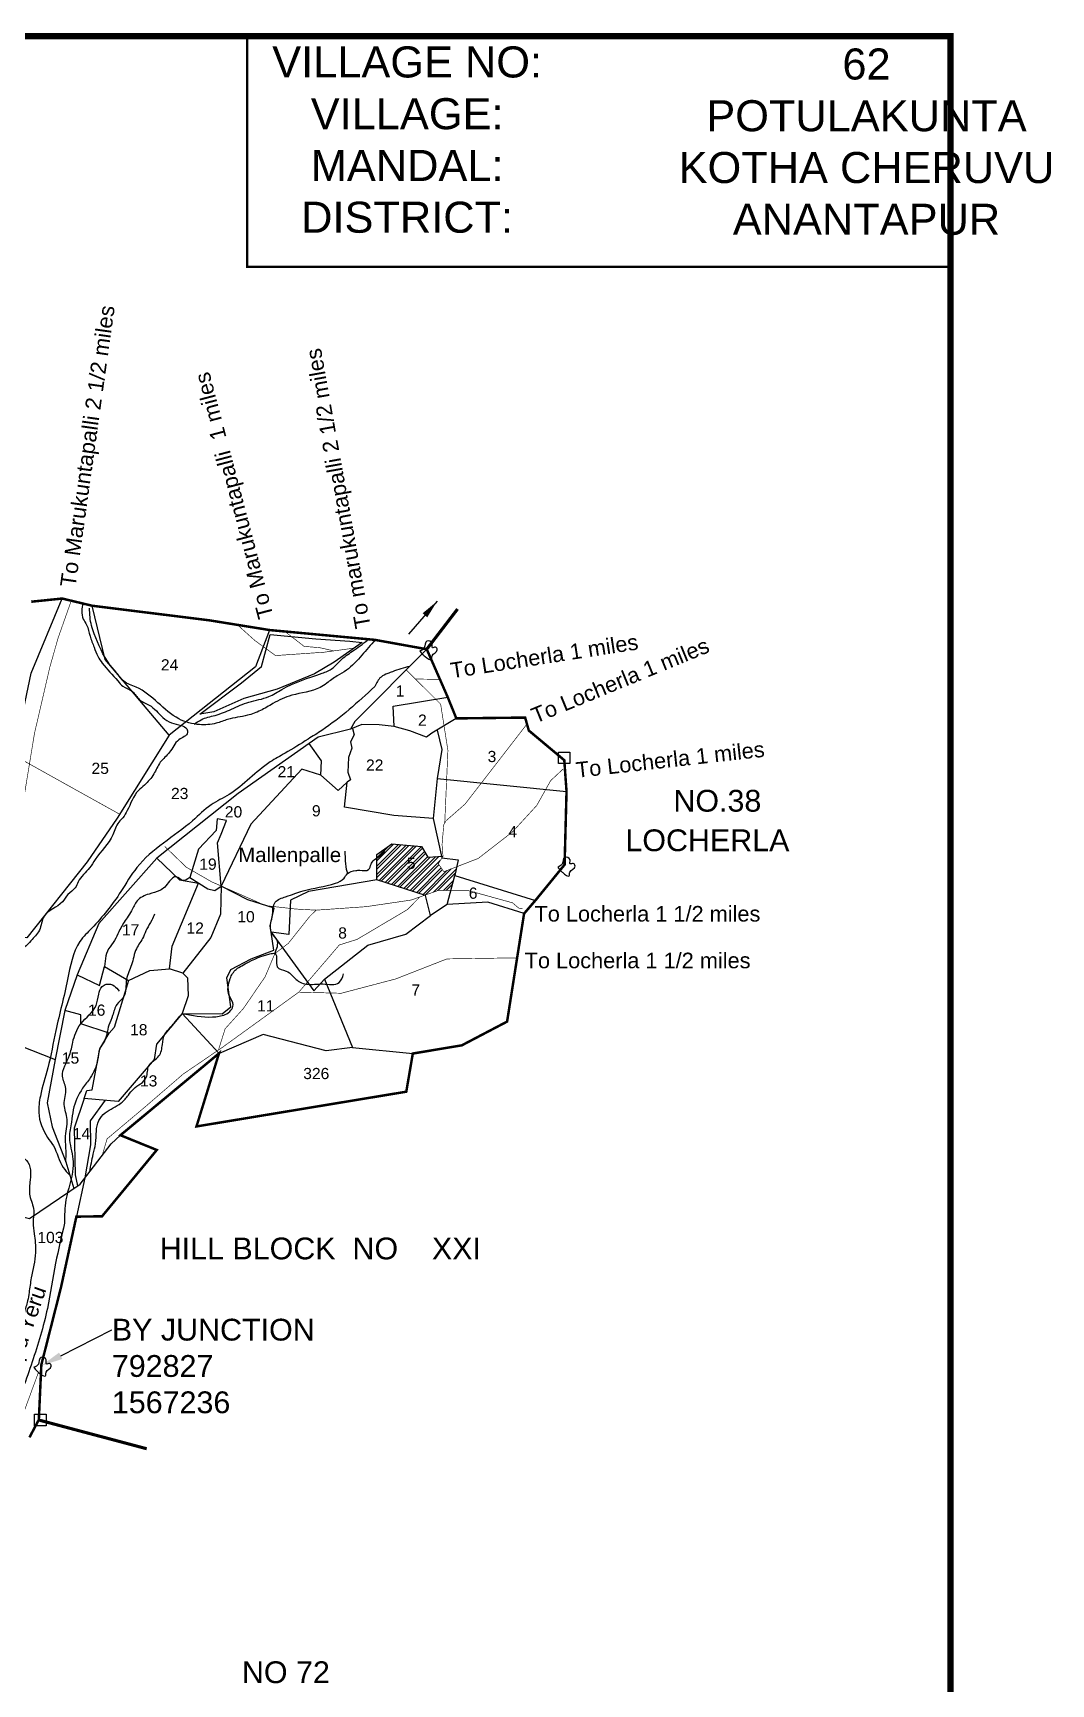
# Model space of a CAD drawing. Header units: feet. Extents: x 788859 to 794437, y 1564731 to 1569692.
# Drawn here: x 792801 to 794437, y 1566733 to 1569385 of the extents above; entities that cross this region are included whole.
import ezdxf
from ezdxf import colors
from ezdxf.entities.mleader import LeaderData, LeaderLine
from ezdxf.enums import TextEntityAlignment as Align
from ezdxf.math import Vec2, Vec3

# ---------------------------------------------------------------- set-up
doc = ezdxf.new("R2010")
doc.units = ezdxf.units.FT
doc.header["$LTSCALE"] = 15
doc.header["$MEASUREMENT"] = 0
doc.linetypes.add('HIDDEN2', pattern=[0.1875, 0.125, -0.0625])
for name, color, linetype in [('CRDS STONES', 7, 'Continuous'), ('HILL', 17, 'Continuous'), ('PLOT', 7, 'Continuous'), ('PLOT NO', 7, 'Continuous'), ('ROADS', 6, 'Continuous'), ('TANKS-STREAM', 4, 'Continuous'), ('text', 1, 'Continuous'), ('text2', 7, 'Continuous'), ('VILLAGE STONES', 240, 'Continuous')]:
    doc.layers.add(name, color=color, linetype=linetype)
doc.styles.get("Standard").update_dxf_attribs({"font": 'arial.ttf'})
doc.dimstyles.get("Standard").update_dxf_attribs({"dimtxt": 0.18, "dimasz": 30, "dimexe": 0.18, "dimexo": 0.0625, "dimgap": 0.09, "dimtad": 0, "dimtih": 1, "dimtoh": 1, "dimdec": 4, "dimzin": 0, "dimdsep": 46, "dimtxsty": 'Standard', "dimcen": 0.09, "dimadec": 0, "dimazin": 0, "dimtfac": 1, "dimtdec": 4, "dimtofl": 0, "dimtmove": 0, "dimatfit": 3, "dimfxl": 1, "dimtolj": 1, "dimtzin": 0, "dimarcsym": 0})

msp = doc.modelspace()

# ---------------------------------------------------------------- hatches: boundary and pattern name
at = {"layer": 'text2'}
h = msp.add_hatch(dxfattribs=at)
h.set_pattern_fill('ANSI32', color=256, scale=25)
h.paths.add_polyline_path([(793435.6, 1568061.4), (793425.7, 1568078.7), (793377.8, 1568082.6), (793354, 1568065.8), (793353.6, 1568024.9), (793430.5, 1568000.2), (793452.9, 1568008.1), (793472.8, 1568008.1), (793478.9, 1568031.8), (793482, 1568045.9), (793461.5, 1568038), (793452.6, 1568050.8), (793458.5, 1568060.4), (793458.2, 1568060.4), (793457.7, 1568062.8)])
h.paths.add_polyline_path([(793393, 1568032.4), (793425, 1568032.4), (793425, 1568070), (793393, 1568070)], flags=24)

# ---------------------------------------------------------------- linework, layer by layer
at = {"color": 5, "linetype": 'HIDDEN2', "ltscale": 20, "const_width": 5}
for points in [[(793434, 1568395.4), (793483.5, 1568460)], [(792810.9, 1567157.3), (792984.1, 1567111.2)]]:
    msp.add_lwpolyline(points, dxfattribs=at)
at = {"layer": 'HILL'}
msp.add_lwpolyline([(793069.2, 1568290.9), (793136.2, 1568341.4), (793168.6, 1568367.7), (793182.5, 1568419), (793256, 1568412.2), (793310.6, 1568408.4), (793330, 1568406.1), (793285.3, 1568374.5), (793253.4, 1568356), (793193.5, 1568331.4), (793139.9, 1568316.2), (793091.8, 1568294.8), (793069.2, 1568290.9)], dxfattribs=at)
at = {"layer": 'PLOT'}
for points in [[(792607.6, 1568434.3), (792610.9, 1568306.5), (792694.4, 1568208.2), (792776.2, 1568240.9), (792779.3, 1568264.6), (792798.3, 1568357.2), (792848.2, 1568476.8)], [(793181.4, 1568426.2), (793158.8, 1568367.2), (793020.3, 1568257.4), (792917.5, 1568379.1), (792896.6, 1568465.2)], [(793020.3, 1568257.4), (792936.7, 1568124), (792888.5, 1568053.7), (792791.6, 1567931.9), (792732.7, 1567939.2), (792662.6, 1567932.8), (792537.6, 1567941.3), (792482.8, 1568019.8), (792448.4, 1568035.9), (792433.2, 1568089.1), (792440.8, 1568117.6), (792410.6, 1568221.6), (792362.2, 1568226.9), (792368.7, 1568252.4), (792398.8, 1568424.2), (792416.3, 1568432.2)], [(793434, 1568395.4), (793318.6, 1568279.2), (793311.6, 1568266.8), (793259.5, 1568254), (793130.8, 1568163.8), (793000.5, 1568060), (792907, 1567954.9), (792872.4, 1567872.3), (792852.6, 1567815.3), (792837, 1567736.3), (792824, 1567666.9), (792832.3, 1567628.1), (792853.8, 1567572.2), (792866.8, 1567529.4)], [(793381.4, 1568271.5), (793380, 1568304.1), (793467.7, 1568318.4)], [(793481.5, 1568284.3), (793442.4, 1568260.3), (793433.6, 1568254.4), (793406.6, 1568264.4), (793381.4, 1568271.5), (793357.7, 1568273.7), (793329.6, 1568274.3), (793311.6, 1568266.8)], [(793450.7, 1568265.4), (793458, 1568234.1), (793450.8, 1568187.9), (793444.2, 1568123.6), (793381.2, 1568128.3), (793302, 1568141.9), (793306.2, 1568181.6), (793291.5, 1568168.7), (793264, 1568192.9), (793265.1, 1568215.9), (793245.3, 1568244.1)], [(793314.7, 1568268), (793317.4, 1568258), (793311.6, 1568246.8), (793313.4, 1568236.3), (793308.3, 1568221.6), (793307.4, 1568197.7), (793311.5, 1568185.8), (793306.2, 1568181.6)], [(793264, 1568192.9), (793233.1, 1568203), (793151.3, 1568114.3), (793103.7, 1568014.9), (793097.9, 1568084.6), (793103.4, 1568098.4), (793112.1, 1568120.4), (793097.4, 1568123), (793095.6, 1568104.4), (793067.5, 1568074.3), (793053.1, 1568029), (793082, 1568010.7), (793093.7, 1568007.6), (793103.7, 1568014.9)], [(793450.8, 1568187.9), (793658.6, 1568167.1)], [(793444.2, 1568123.6), (793458.2, 1568060.4), (793484.5, 1568057.3), (793478.9, 1568031.8), (793608.5, 1567991.8)], [(793353.6, 1568024.9), (793354, 1568065.8), (793377.8, 1568082.6), (793425.7, 1568078.7), (793435.6, 1568061.4), (793460.1, 1568062.9)], [(793000.5, 1568060), (793036.8, 1568024.8), (793067.5, 1568019.8)], [(792872.4, 1567872.3), (792908.3, 1567855.5), (792916.1, 1567885.7), (792954.8, 1567863.3), (792988.9, 1567879.6), (793020.8, 1567882.1), (793024.7, 1567918.7), (793067.5, 1568019.8)], [(793103.7, 1568014.9), (793102.7, 1567970), (793086.8, 1567932.6), (793042.2, 1567874.9), (793020.8, 1567882.1)], [(793184.2, 1567941), (793182.3, 1567951.1), (793188.8, 1567979.3), (793146.3, 1567992.7), (793103.7, 1568014.9)], [(793466.9, 1567985.2), (793440, 1567967.6), (793432.1, 1567999.7), (793353.6, 1568024.9), (793244.2, 1568006.5), (793215.3, 1567992.5), (793212.6, 1567937.1), (793184.2, 1567941), (793252.7, 1567846.9), (793269.9, 1567865.3), (793339.2, 1567920.3), (793400.6, 1567937.8), (793440, 1567967.6)], [(793590.4, 1567970.8), (793532, 1567989.2), (793466.9, 1567985.2), (793478.9, 1568031.8)], [(793040.8, 1567810.3), (793105.2, 1567809.9), (793119, 1567820.8), (793112.6, 1567867.7), (793119.4, 1567880.8), (793151.7, 1567898.2), (793188.1, 1567911.9), (793184.2, 1567941)], [(792764.1, 1567891.5), (792739.9, 1567774.4), (792725.1, 1567611.1), (792783.2, 1567552.4), (792782.6, 1567484.2), (792795.5, 1567480.9), (792877, 1567536.4), (792926.9, 1567600.7), (792941.8, 1567614.8)], [(792954.8, 1567863.3), (792931.8, 1567787.8), (792923.8, 1567778.5)], [(793042.2, 1567874.9), (793049.7, 1567867.5), (793050.6, 1567838.8), (793040.8, 1567810.3), (793100.2, 1567746.3)], [(793269.9, 1567865.3), (793314.5, 1567755.5), (793411.6, 1567746)], [(793040.8, 1567810.3), (792999.7, 1567760.9), (792996, 1567736.2), (792938.3, 1567669.1), (792883.6, 1567674), (792887.9, 1567686.4), (792896.2, 1567687.6), (792908.5, 1567753.3), (792923.8, 1567778.5), (792878.1, 1567793.6), (792878.3, 1567808.3), (792852.6, 1567815.3)], [(793314.5, 1567755.5), (793272.6, 1567750.5), (793171, 1567776.6), (793100.2, 1567746.3)], [(792739.9, 1567774.4), (792837, 1567736.3)], [(792883.6, 1567674), (792867.2, 1567626.1), (792868.9, 1567551.2), (792873, 1567533.7)], [(792917.3, 1567671), (792893.2, 1567637.9), (792893.6, 1567599.4), (792884.7, 1567546.2), (792871, 1567484)]]:
    msp.add_lwpolyline(points, dxfattribs=at)
at = {"layer": 'PLOT NO', "color": 5}
for points, const_width in [([(788864.4, 1569380.1), (794275.6, 1569380.1), (794275.6, 1564736.5), (788864.4, 1564736.5)], 10), ([(794275.6, 1569380.1), (793145.3, 1569380.1), (793145.3, 1569009.5), (794275.6, 1569009.5)], 4)]:
    msp.add_lwpolyline(points, close=True, dxfattribs=dict(at, const_width=const_width))
at = {"layer": 'PLOT NO', "color": 5, "linetype": 'HIDDEN2', "ltscale": 5, "const_width": 4}
msp.add_lwpolyline([(792798.5, 1568471.7), (792848.2, 1568476.8), (792896.6, 1568465.2), (793084.7, 1568441.8), (793181.4, 1568426.2), (793350.9, 1568410.4), (793434, 1568395.4), (793467.7, 1568318.4), (793481.5, 1568284.3), (793592.1, 1568285.6), (793598, 1568264.8), (793655, 1568217.1), (793658.6, 1568167.1), (793655.5, 1568049.3), (793609.4, 1567992.9), (793590.4, 1567970.8), (793563.1, 1567797.3), (793490.4, 1567759.2), (793411.6, 1567746), (793401.1, 1567684.7), (793064, 1567628.9), (793100.2, 1567746.3), (792941.8, 1567614.8), (793000.2, 1567591.1), (792912.3, 1567484.6), (792871, 1567484), (792846.4, 1567370.9), (792814.7, 1567246.1), (792810.7, 1567157.9), (792795.6, 1567129.4)], dxfattribs=at)
at = {"layer": 'ROADS', "linetype": 'HIDDEN2', "ltscale": 10, "const_width": 1}
for points in [[(792862.8, 1568473.3), (792841.8, 1568414), (792828.5, 1568367.2), (792803.7, 1568260.3), (792781.8, 1568127.2), (792767.4, 1568055), (792727.8, 1567967.6), (792725.5, 1567953.1), (792734.9, 1567915.6), (792702.5, 1567806), (792693, 1567761.7), (792692.5, 1567710.6), (792682.1, 1567682), (792650.2, 1567648.7), (792629.2, 1567585.2), (792619.7, 1567554.1), (792616, 1567541.9)], [(793128.5, 1568435.8), (793157.5, 1568409.6), (793191, 1568385.2), (793269.1, 1568390.6), (793317.5, 1568397.2)], [(793204.5, 1568425.1), (793236.9, 1568400), (793262.4, 1568397.8), (793284.6, 1568392.7)], [(792325.4, 1568365.5), (792389.6, 1568371.9), (792461.7, 1568366.7), (792525.9, 1568326.3), (792606.7, 1568289.6), (792624.5, 1568280.9), (792648.7, 1568276.2), (792678.4, 1568270.3), (792742.3, 1568240.8), (792836.1, 1568188.5), (792940.7, 1568130.3)], [(793462.9, 1568116.3), (793468, 1568232.9), (793456.3, 1568307.3), (793401, 1568362.2)], [(793415.8, 1568347.5), (793455.2, 1568347)], [(793595, 1568275.2), (793544.5, 1568209.9), (793495.5, 1568146.6), (793464.6, 1568119.5), (793461.3, 1568113.2), (793458.6, 1568081.5), (793460.1, 1568062.9)], [(793461.5, 1568038), (793516.8, 1568059.4), (793572, 1568102.2), (793610.7, 1568144.4), (793633.1, 1568184.3), (793653.1, 1568203)], [(793013, 1568078.7), (793047.6, 1568045.3), (793088.2, 1568021.9), (793175, 1567983.6), (793223.2, 1567978.1), (793256.3, 1567976.3)], [(793460.1, 1568062.9), (793452.6, 1568050.8), (793461.5, 1568038)], [(793099.3, 1567751.6), (793110, 1567785.7), (793139.3, 1567818.2), (793174.3, 1567869.3), (793190, 1567906.6), (793211.6, 1567923), (793246.1, 1567966.4), (793256.3, 1567976.3), (793336.5, 1567981.9), (793408.8, 1567992.5), (793452.9, 1568008.1), (793499.4, 1568008.1), (793571.8, 1567988.1), (793581.8, 1567979.6), (793587.8, 1567978.5)], [(793228.4, 1567844.6), (793275.7, 1567899.5), (793293.5, 1567920.4), (793322, 1567929.3), (793379.3, 1567963.2), (793403.1, 1567977.3), (793422.8, 1567997.5)], [(792912.3, 1567581.8), (792920.4, 1567609), (792980.6, 1567659.6), (793042.6, 1567713), (793107, 1567756.9), (793182.3, 1567811.3), (793228.4, 1567844.6), (793296.5, 1567842.8), (793384.4, 1567865.9), (793466.4, 1567898), (793579.2, 1567899.7)], [(792810.1, 1567234), (792780.4, 1567153.1), (792738, 1567074), (792700, 1567002.9)]]:
    msp.add_lwpolyline(points, dxfattribs=at)
at = {"layer": 'TANKS-STREAM'}
for points in [[(792881.2, 1568468.9), (792879.8, 1568457.1), (792882.1, 1568443.9), (792887.4, 1568434.5), (792893, 1568416.4), (792899.5, 1568398.7), (792905.5, 1568384), (792912.7, 1568373), (792937.6, 1568344.5), (792945.9, 1568335.9), (792961.1, 1568327.5), (792972.1, 1568314.5), (792987.8, 1568305.7), (792999.5, 1568296.3), (793010.1, 1568285.7), (793023.7, 1568277.4), (793039.8, 1568272.8), (793048.6, 1568267.3), (793049.7, 1568261.6), (793035.8, 1568249.9), (793020.7, 1568229.9), (793005.9, 1568213.8), (792995.4, 1568195), (792980.3, 1568177.2), (792970.8, 1568168.6), (792952.7, 1568136.1), (792945.5, 1568124.8), (792939.1, 1568117.7), (792929.7, 1568097.3), (792901.3, 1568057.8), (792892.3, 1568044.2), (792873.8, 1568021.6), (792869.2, 1568012.2), (792857.5, 1568001.7), (792848.5, 1567989.6), (792819.2, 1567966.5), (792811.5, 1567944), (792797.9, 1567927.2), (792787.7, 1567916.6), (792777.9, 1567911.7), (792751.1, 1567916.6), (792740.1, 1567920), (792725.4, 1567928), (792696.6, 1567963.5), (792691.3, 1567975.9), (792683.8, 1567993.3), (792683.8, 1568022.7), (792678.9, 1568041.9), (792672.8, 1568065.9), (792669.4, 1568084.3), (792665.3, 1568095.3), (792659.6, 1568111.5)], [(793350.9, 1568410.4), (793329.9, 1568385.8), (793304.8, 1568361.6), (793290, 1568352.6), (793273.3, 1568340.8), (793262.7, 1568334), (793217.1, 1568321.4), (793186.9, 1568308.1), (793166.7, 1568296.8), (793146, 1568289.3), (793114.1, 1568282.5), (793095.6, 1568276.6), (793068.8, 1568274.3), (793035.8, 1568283.5), (792967.1, 1568334.4), (792947.1, 1568344), (792937.7, 1568355.2), (792924.9, 1568370.4), (792899.8, 1568420.2), (792895.3, 1568433.3), (792893, 1568446.9), (792891.9, 1568461.6)], [(793060.5, 1568275.1), (793071.5, 1568282.2), (793093.8, 1568289.2), (793120.5, 1568299.2), (793148.2, 1568310.5), (793180.1, 1568319.2), (793201.2, 1568330.8), (793266, 1568356.9), (793282.5, 1568364.7), (793295.2, 1568377.4), (793314.8, 1568392.2), (793339, 1568409.9)], [(793406.7, 1568367.9), (793378.7, 1568359.2), (793371.2, 1568356.3), (793360.5, 1568350.7), (793350.5, 1568335.3)], [(793350.5, 1568335.3), (793265.4, 1568265), (793243.5, 1568251.1), (793206.3, 1568228.3), (793182.5, 1568214.4), (793116.3, 1568162.1), (793087.5, 1568145.2), (793057.7, 1568119.9), (792968.2, 1568044.8), (792942.6, 1568006.2), (792895.6, 1567947.3), (792876.8, 1567926), (792856.9, 1567865), (792838, 1567782.9), (792825.1, 1567722.8), (792813.1, 1567677.4), (792810.6, 1567651.1), (792824.6, 1567611.4), (792834, 1567598), (792849.9, 1567562.8), (792860.3, 1567550.8)], [(793186.9, 1567979.9), (793190.6, 1567988.9), (793207.3, 1567997.8), (793222.1, 1568002.9), (793235.2, 1568007.3), (793287.3, 1568019.5), (793301.1, 1568027.7), (793306.4, 1568034.9), (793320.2, 1568040), (793326.5, 1568040.5), (793340.6, 1568041.5), (793344.7, 1568050.2), (793346.2, 1568053.4), (793362.1, 1568066), (793366.3, 1568071)], [(793306.8, 1568035.3), (793305.3, 1568041.6), (793303.3, 1568060), (793303.1, 1568071.3)], [(793053.1, 1568029), (793042, 1568024), (793031.5, 1568029.9), (793020.8, 1568023), (793012.9, 1568013.4), (793005.1, 1568007.8), (792987.7, 1568002.2), (792968.6, 1567991), (792959.7, 1567975.3), (792952.4, 1567964.1), (792941.1, 1567945.1), (792934.4, 1567931.1), (792918.2, 1567903.1), (792916.1, 1567885.7), (792915.4, 1567883.5)], [(792996.7, 1567969.7), (792992.2, 1567960.2), (792984.3, 1567946.2), (792978.7, 1567933.3), (792967.5, 1567914.3), (792959.7, 1567888.5), (792951.6, 1567865.2), (792946.6, 1567836.5), (792936.1, 1567825), (792929.3, 1567807.1), (792923.2, 1567791.4), (792916.1, 1567765.9), (792908.5, 1567753.3), (792905.2, 1567735.6), (792893.4, 1567707.1), (792881.1, 1567690.3), (792866, 1567655.6), (792863.2, 1567636), (792859.8, 1567611.4), (792865.5, 1567576.2), (792865.5, 1567561.8), (792854.2, 1567510.8), (792852, 1567473.4)], [(793190, 1567906.6), (793193.5, 1567928.2), (793184.2, 1567941), (793185.5, 1567965.2), (793186.9, 1567979.9)], [(793040.8, 1567810.3), (793090, 1567804.7), (793110.1, 1567808.7), (793119.4, 1567815.5), (793122.8, 1567824.1), (793116.5, 1567839), (793118.2, 1567866.4), (793127.5, 1567881.2), (793137, 1567887.1), (793181.6, 1567906), (793190.2, 1567906.5), (793193.8, 1567885.3), (793208, 1567878.5), (793226.7, 1567863.2), (793230.5, 1567860.6), (793240.7, 1567857.5), (793267, 1567857.7), (793293, 1567860), (793300.4, 1567873.8)], [(792853.8, 1567572.2), (792854.6, 1567589.3), (792853.4, 1567609.6), (792856.2, 1567640.3), (792851.5, 1567664), (792853.9, 1567690.1), (792848.8, 1567709.4), (792860.1, 1567743.3), (792865.1, 1567763.9), (792878.1, 1567793.6), (792902.6, 1567823.3), (792906.9, 1567841.2), (792912.6, 1567853.5), (792919, 1567857.2), (792931.8, 1567854.5), (792940, 1567846.3)], [(792892.4, 1567556.3), (792898.2, 1567584.3), (792902, 1567601.2), (792903.1, 1567621.4), (792907.2, 1567638.3), (792917.2, 1567650.7), (792943, 1567666.6), (792954.7, 1567679.3), (792962.6, 1567688.9), (792983.3, 1567707.5), (792987.5, 1567726.2), (793003.7, 1567742.1), (793009.2, 1567760.6), (793013.1, 1567776.9), (793022.9, 1567788.7), (793027.9, 1567794.7), (793037.2, 1567805.9)], [(791656.8, 1567245.5), (791661, 1567252.6), (791671.3, 1567253.6), (791690.7, 1567256.5), (791701, 1567258.9), (791719.6, 1567261.5), (791733.3, 1567267.3), (791745.9, 1567270.7), (791765.9, 1567274.1), (791779.3, 1567282.2), (791797.7, 1567288), (791827, 1567296.8), (791851.2, 1567310.7), (791877.4, 1567327.5), (791893.7, 1567344), (791904, 1567356.6), (791930.3, 1567381.7), (791939.3, 1567397.7), (791956.9, 1567430.5), (791962.5, 1567450), (791972.8, 1567465.9), (791979.3, 1567474.7), (791983.2, 1567480.9), (791986.4, 1567490), (791992, 1567501.2), (792023.3, 1567553.2), (792038.4, 1567563.9), (792051.2, 1567595.8), (792063.2, 1567618.7), (792068.4, 1567632.2), (792078.1, 1567642.8), (792087.2, 1567648), (792119, 1567673.7), (792136.7, 1567675), (792157.3, 1567682.3), (792182.2, 1567687.2), (792204.9, 1567687.2), (792219.5, 1567684.1), (792229.9, 1567676.3), (792244.7, 1567664.1), (792258.5, 1567652.9), (792309.1, 1567610.6), (792317.2, 1567600), (792325.5, 1567587.2), (792337, 1567572.4), (792353.1, 1567552.1), (792362, 1567535.5), (792373.2, 1567519.2), (792383.1, 1567511.9), (792390.7, 1567496.8), (792401.1, 1567478.6), (792431.3, 1567462.7), (792443.8, 1567463.5), (792475.3, 1567458.8), (792521, 1567463.4), (792575.7, 1567470.2), (792606.7, 1567475.7), (792617.1, 1567482.4), (792641.8, 1567500.6), (792658.5, 1567510.2), (792702.1, 1567526), (792723.4, 1567545.5), (792739.3, 1567559.5), (792756.2, 1567572), (792760.1, 1567575.8), (792783, 1567579.3), (792792.9, 1567571.5), (792797.4, 1567555.1), (792796.3, 1567539.5), (792796.3, 1567517.6), (792802.6, 1567494), (792801.5, 1567474.8), (792803.4, 1567456.6), (792804.9, 1567441.8), (792805.2, 1567426.5), (792798.5, 1567385.5), (792795, 1567362.2), (792792.7, 1567348.8), (792786.9, 1567329.2), (792775.2, 1567292.9), (792771.4, 1567286.2), (792766.1, 1567272.7), (792758.5, 1567256.1), (792756.2, 1567248.2), (792750.9, 1567240.1), (792746, 1567230.4), (792733.7, 1567204.7), (792729.6, 1567192.7), (792726.1, 1567181.6), (792722.9, 1567171.4), (792704.7, 1567140.6), (792701.2, 1567124), (792697.4, 1567112.6), (792694.2, 1567105.9), (792689.6, 1567095.4), (792678.1, 1567076.6), (792670.8, 1567051.2), (792661.8, 1567022.3), (792649.8, 1566994.9), (792644.5, 1566975.6), (792639, 1566957.7), (792626.1, 1566945.8), (792619.1, 1566927.1), (792605.1, 1566902.1), (792598.6, 1566883.1), (792591.3, 1566872.9), (792586.7, 1566856.6), (792578.2, 1566847), (792572.7, 1566837), (792569.4, 1566833), (792564.2, 1566827.1), (792558.9, 1566817.2), (792538.7, 1566785.2), (792526.2, 1566776.2), (792511.6, 1566764.7), (792506.6, 1566759), (792498.7, 1566750.2), (792493, 1566743.8), (792470.9, 1566717.8), (792465.7, 1566706.1), (792461.3, 1566696.5), (792453.1, 1566689.2), (792426.5, 1566649.3), (792414.8, 1566639.9), (792402.3, 1566621.8), (792395.5, 1566614.8), (792376.3, 1566597.6), (792362.3, 1566580.1), (792343, 1566562), (792314, 1566540.6), (792302.6, 1566531.9), (792290.9, 1566521.1), (792282.2, 1566512.6), (792270.2, 1566501.3), (792257.6, 1566491.9), (792235.2, 1566482.6), (792196.2, 1566451.2), (792187.7, 1566445.7), (792169.1, 1566428.4), (792150.3, 1566402.4), (792139.5, 1566390.1), (792132.2, 1566365.9), (792122.9, 1566352.2), (792116.2, 1566341.4), (792114.1, 1566335), (792113.2, 1566289.4)], [(792852, 1567473.4), (792837.7, 1567409.1), (792824.4, 1567336.5), (792799.9, 1567250.6), (792785.2, 1567209.1), (792759, 1567146.7), (792711.7, 1567045.1), (792676.3, 1566953), (792659.5, 1566924.4), (792622.9, 1566857.5)]]:
    msp.add_spline(points, degree=3, dxfattribs=at)
at = {"layer": 'VILLAGE STONES'}
for points in [[(793645.6, 1568230.3), (793664, 1568230.3), (793664, 1568211.6), (793645.6, 1568211.6)], [(792803.9, 1567166.7), (792822.3, 1567166.7), (792822.3, 1567148), (792803.9, 1567148)]]:
    msp.add_lwpolyline(points, close=True, dxfattribs=at)
for points in [[(793423, 1568392.6), (793430.1, 1568397.7), (793434.1, 1568408.4), (793442.8, 1568404.4), (793443, 1568397.8), (793448.1, 1568398.7), (793450.9, 1568394.6), (793442.5, 1568384.6), (793441.7, 1568378.7), (793431.2, 1568383.9), (793427.4, 1568387.1), (793423, 1568392.6)], [(793644.4, 1568045.3), (793651.5, 1568050.4), (793655.5, 1568061.1), (793664.2, 1568057), (793664.5, 1568050.5), (793669.5, 1568051.4), (793672.3, 1568047.2), (793663.9, 1568037.3), (793663.1, 1568031.4), (793652.6, 1568036.6), (793648.9, 1568039.8), (793644.4, 1568045.3)], [(792802.8, 1567242.1), (792809.9, 1567247.1), (792813.9, 1567257.8), (792822.5, 1567253.8), (792822.8, 1567247.3), (792827.9, 1567248.2), (792830.7, 1567244), (792822.2, 1567234.1), (792821.5, 1567228.1), (792810.9, 1567233.3), (792807.2, 1567236.6), (792802.8, 1567242.1)]]:
    msp.add_spline(points, degree=3, dxfattribs=at)

# ---------------------------------------------------------------- texts
at = {"layer": 'PLOT NO'}
for s, rotation, p in [('To Marukuntapalli 2 1/2 miles', 82.0054, (792869.4, 1568494)), ('To marukuntapalli 2 1/2 miles', 100.1524, (793344.1, 1568431.2)), ('To Marukuntapalli  1 miles', 104.7233, (793187.9, 1568448.2)), ('To Locherla 1 miles', 8.8094, (793474.1, 1568348.6)), ('To Locherla 1 miles', 22.3433, (793608.6, 1568275.8)), ('To Locherla 1 miles', 6.4103, (793675.1, 1568188.8)), ('Vangapu Yeru', 70.7037, (792749.4, 1567156.6))]:
    msp.add_text(s, height=25, rotation=rotation, dxfattribs=at).set_placement(p)
for s, p in [('24', (793020.8, 1568370.3)), ('1', (793391.3, 1568328.4)), ('2', (793427, 1568281.5)), ('3', (793538.8, 1568223.1)), ('25', (792909.3, 1568204.1)), ('21', (793208.3, 1568198.6)), ('22', (793350.4, 1568209.3)), ('23', (793037, 1568163.7)), ('20', (793123.5, 1568134.2)), ('9', (793256.5, 1568135.9)), ('4', (793572, 1568102.2)), ('19', (793082.4, 1568050.2)), ('5', (793409, 1568051.6)), ('6', (793508.5, 1568003.6)), ('10', (793143.6, 1567965.7)), ('17', (792958.2, 1567944.7)), ('12', (793061.9, 1567947.5)), ('8', (793298.7, 1567939.7)), ('7', (793416.4, 1567848.2)), ('11', (793175.4, 1567822.7)), ('16', (792903.6, 1567815.7)), ('18', (792971.3, 1567784.2)), ('15', (792861.6, 1567738.8)), ('13', (792987.1, 1567702.1)), ('14', (792879.3, 1567617.4)), ('103', (792829.3, 1567450.6))]:
    msp.add_text(s, height=18, dxfattribs=at).set_placement(p, align=Align.MIDDLE_CENTER)
at = {"layer": 'PLOT NO', "color": 32, "true_color": 0xcd6928}
msp.add_text('Mallenpalle', height=23.4, dxfattribs=at).set_placement((793131.1, 1568053.5))
at = {"layer": 'PLOT NO'}
for s, height, p in [('To Locherla 1 1/2 miles', 25, (793607.1, 1567958)), ('To Locherla 1 1/2 miles', 25, (793591.3, 1567883)), ('326', 18, (793235.5, 1567704.9))]:
    msp.add_text(s, height=height, dxfattribs=at).set_placement(p)
at = {"layer": 'PLOT NO', "char_height": 49.868, "attachment_point": 2}
for s, insert, width in [('VILLAGE NO:\\PVILLAGE:\\PMANDAL:\\PDISTRICT:', (793402.5, 1569363.6), 428.051), ('62\\PPOTULAKUNTA\\PKOTHA CHERUVU ANANTAPUR ', (794140.6, 1569360.3), 961.226)]:
    msp.add_mtext(s, dxfattribs=dict(at, insert=insert, width=width))
at = {"layer": 'text'}
for s, p in [('NO.38', (793830.3, 1568134.5)), ('LOCHERLA', (793753.2, 1568071)), ('HILL BLOCK  NO    XXI', (793004.9, 1567415.4)), ('NO 72  ', (793137, 1566734.8))]:
    msp.add_text(s, height=35, dxfattribs=at).set_placement(p)

# ---------------------------------------------------------------- leaders
at = {"layer": 'CRDS STONES', "color": 1}
ml = msp.add_multileader_mtext('Standard', dxfattribs=at)
ml.set_content('BY JUNCTION\\P792827\\P1567236', color=1)
ml.set_leader_properties()
ml.build(insert=Vec2(0, 0))
ml.multileader.update_dxf_attribs({"dogleg_length": 0.36, "arrow_head_size": 35})
ctx = ml.context
ctx.base_point, ctx.char_height, ctx.arrow_head_size, ctx.landing_gap_size, ctx.plane_origin = Vec3(792927.9, 1567302.3), 35, 35, 0.09, Vec3(792621.9, 1567035)
notes = []
notes.append((ctx, [(0, (1, 1, 0), (792927.9, 1567302.3), (1, 0), 1.396927018504357e-11, [(0, [(792814.6, 1567244.6)], 0, [])])]))
ctx.mtext.insert, ctx.mtext.flow_direction = Vec3(792928, 1567320), 5
at = {"layer": 'PLOT NO', "color": 5}
msp.add_leader([(793450.8, 1568472.5), (793404.8, 1568419.8)], dimstyle='Standard', override={"dimgap": 0.09, "dimtad": 0}, dxfattribs=at)
for ctx, leaders in notes:
    for number, flags, end, landing, length, lines in leaders:
        leader = LeaderData()
        leader.index, (leader.has_last_leader_line, leader.has_dogleg_vector, leader.attachment_direction) = number, flags
        leader.last_leader_point, leader.dogleg_vector, leader.dogleg_length = Vec3(end), Vec3(landing), length
        for number, points, colour, breaks in lines:
            line = LeaderLine()
            line.index, line.vertices, line.color, line.breaks = number, Vec3.list(points), colors.encode_raw_color(colour), breaks
            leader.lines.append(line)
        ctx.leaders.append(leader)

doc.saveas('drawing.dxf')
